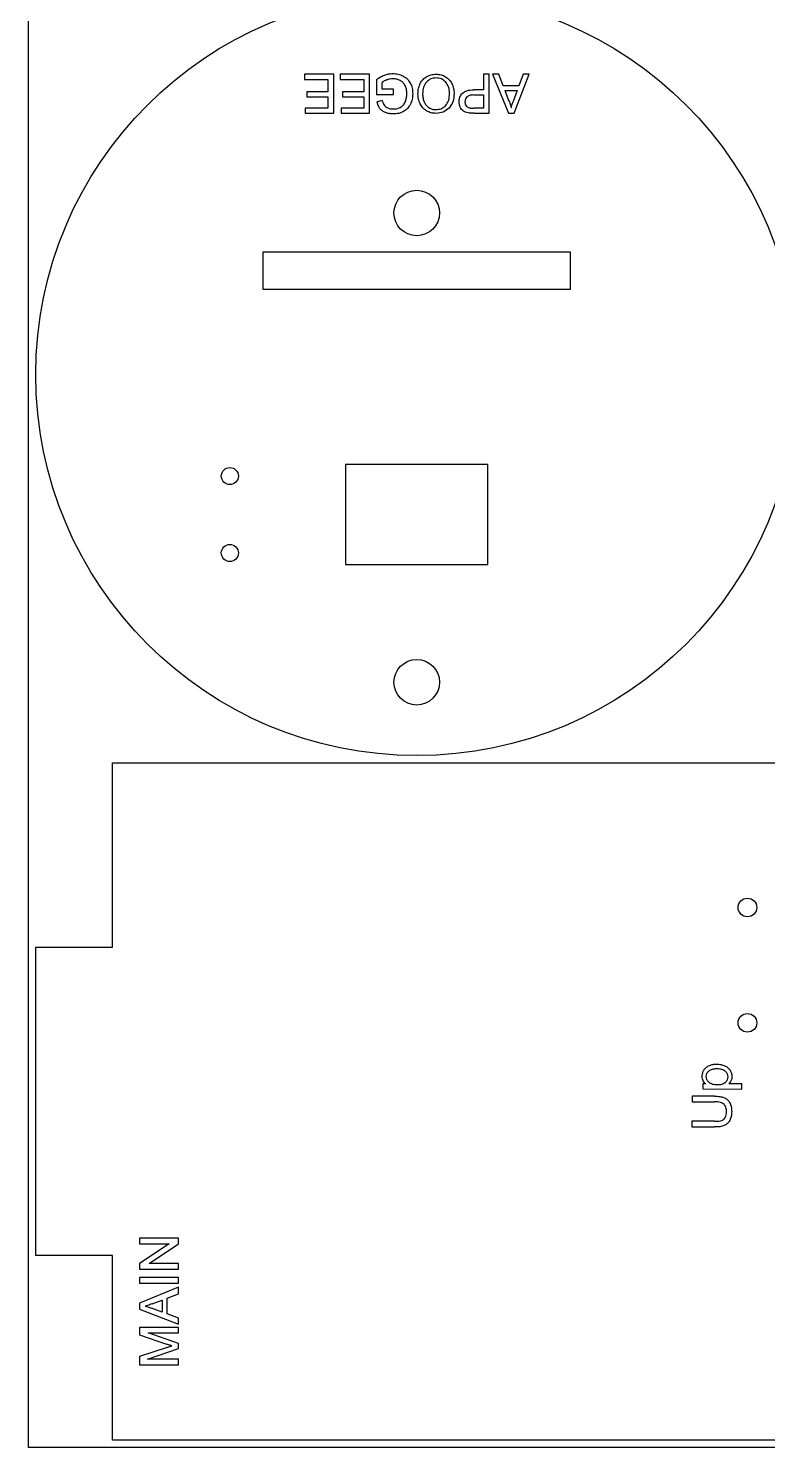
# Model space of a CAD drawing. Header units: millimetres. Extents: x 0 to 600, y -305 to 0.
# Drawn here: x 0 to 96.1, y -305 to -120.5 of the extents above; entities that cross this region are included whole.
import ezdxf

# ---------------------------------------------------------------- set-up
doc = ezdxf.new("R2010")
doc.units = ezdxf.units.MM
for name, color, linetype in [('BOARDS', 7, 'CONTINUOUS'), ('CUTOUTS D 5.0', 5, 'CONTINUOUS'), ('HOLES DIAM 2.3 D 5.0', 5, 'CONTINUOUS'), ('HOLES DIAM 2.5 D 5.0', 5, 'CONTINUOUS'), ('HOLES DIAM 6.0 D 5.0', 5, 'CONTINUOUS'), ('INSETS D 0.1', 3, 'CONTINUOUS'), ('INSETS D 1.0', 3, 'CONTINUOUS'), ('PERIMETER D 5.0', 5, 'CONTINUOUS')]:
    doc.layers.add(name, color=color, linetype=linetype)

msp = doc.modelspace()

# ---------------------------------------------------------------- linework, layer by layer
at = {"layer": 'BOARDS'}
msp.add_lwpolyline([(0, 0), (600, 0), (600, -305), (0, -305)], close=True, dxfattribs=at)
at = {"layer": 'CUTOUTS D 5.0'}
msp.add_lwpolyline([(30.54, -154.46), (30.54, -149.54), (70.46, -149.54), (70.46, -154.46)], close=True, dxfattribs=at)
at = {"layer": 'HOLES DIAM 2.3 D 5.0'}
for centre in [(26.2, -178.7), (26.2, -188.7)]:
    msp.add_circle(centre, 1.11, dxfattribs=at)
at = {"layer": 'HOLES DIAM 2.5 D 5.0'}
for centre in [(93.5, -234.78), (93.5, -249.78)]:
    msp.add_circle(centre, 1.21, dxfattribs=at)
at = {"layer": 'HOLES DIAM 6.0 D 5.0'}
for centre in [(50.5, -144.5), (50.5, -205.5)]:
    msp.add_circle(centre, 2.96, dxfattribs=at)
at = {"layer": 'INSETS D 0.1'}
for p, q in [((45.27, -127.18), (45.27, -129.09)), ((59.9, -126.46), (59.16, -126.46)), ((59.16, -126.46), (59.16, -128.49)), ((59.9, -131.54), (59.9, -126.46)), ((45.27, -129.09), (47.47, -129.09)), ((46, -128.42), (46, -127.55)), ((47.47, -128.42), (46, -128.42)), ((47.47, -129.09), (47.47, -128.42)), ((59.16, -128.49), (57.92, -128.49)), ((61.99, -128.59), (63.57, -128.59)), ((62.49, -129.92), (61.99, -128.59)), ((63.57, -128.59), (63.04, -130.01)), ((46.01, -129.89), (45.34, -130.07)), ((57.91, -129.16), (59.16, -129.16)), ((59.16, -130.87), (57.92, -130.87)), ((59.16, -129.16), (59.16, -130.87)), ((57.97, -131.54), (59.9, -131.54)), ((87.69, -257.72), (87.69, -258.36)), ((88.08, -257.72), (87.69, -257.72)), ((92.78, -257.7), (91.08, -257.69)), ((92.78, -258.39), (92.78, -257.7)), ((86.3, -259.29), (86.3, -260.03)), ((89.23, -259.31), (86.3, -259.29)), ((86.3, -260.03), (89.22, -260.05)), ((87.69, -258.36), (92.78, -258.39)), ((86.28, -262.56), (86.27, -263.3)), ((86.27, -263.3), (89.2, -263.32)), ((89.2, -262.58), (86.28, -262.56)), ((16.08, -286.32), (17.41, -285.82)), ((17.41, -285.82), (17.41, -287.39)), ((17.41, -287.39), (15.99, -286.87)), ((19.54, -289.37), (14.46, -289.37)), ((14.46, -289.37), (14.46, -290.33)), ((19.54, -290.09), (19.54, -289.37)), ((14.46, -290.33), (17.97, -291.54)), ((19.54, -291.48), (15.56, -290.09)), ((15.56, -290.09), (19.54, -290.09)), ((19.54, -292.13), (19.54, -291.48)), ((18.03, -291.97), (14.46, -293.16)), ((14.46, -293.16), (14.46, -294.23)), ((15.49, -293.51), (19.54, -292.13)), ((14.46, -294.23), (19.54, -294.23)), ((19.54, -293.51), (15.49, -293.51)), ((19.54, -294.23), (19.54, -293.51))]:
    msp.add_line(p, q, dxfattribs=at)
for points in [[(38.96, -129.42), (38.96, -130.87), (36.01, -130.87), (36.01, -131.54), (39.7, -131.54), (39.7, -126.46), (35.89, -126.46), (35.89, -127.13), (38.96, -127.13), (38.96, -128.75), (36.19, -128.75), (36.19, -129.42)], [(40.85, -129.42), (43.62, -129.42), (43.62, -130.87), (40.67, -130.87), (40.67, -131.54), (44.36, -131.54), (44.36, -126.46), (40.55, -126.46), (40.55, -127.13), (43.62, -127.13), (43.62, -128.75), (40.85, -128.75)], [(65.13, -126.46), (64.34, -126.46), (63.79, -127.97), (61.75, -127.97), (61.17, -126.46), (60.33, -126.46), (62.41, -131.54), (63.18, -131.54)], [(14.46, -277.77), (14.46, -278.49), (18.29, -278.49), (14.46, -281.05), (14.46, -281.79), (19.54, -281.79), (19.54, -281.08), (15.7, -281.08), (19.54, -278.51), (19.54, -277.77)], [(14.46, -282.87), (14.46, -283.62), (19.54, -283.62), (19.54, -282.87)], [(14.46, -287), (19.54, -288.95), (19.54, -288.16), (18.03, -287.62), (18.03, -285.58), (19.54, -285), (19.54, -284.16), (14.46, -286.24)]]:
    msp.add_lwpolyline(points, close=True, dxfattribs=at)
for points, knots in [([(45.27, -127.18), (45.28, -127.17), (45.28, -127.17), (45.29, -127.16), (45.45, -127.04), (45.61, -126.92), (45.79, -126.82), (45.95, -126.72), (46.13, -126.65), (46.3, -126.57), (46.3, -126.57), (46.3, -126.57), (46.3, -126.57)], [-0.0020201, -0.0020201, -0.0020201, -0.0020201, 0, 0, 0, 0.0601207, 0.0601207, 0.0601207, 0.1167365, 0.1167365, 0.1167365, 0.1169186, 0.1169186, 0.1169186, 0.1169186]), ([(46.59, -127.21), (46.47, -127.27), (46.35, -127.32), (46.24, -127.38), (46.16, -127.43), (46.08, -127.49), (46, -127.55)], [0.00011855, 0.00011855, 0.00011855, 0.00011855, 0.03983706, 0.03983706, 0.03983706, 0.06963787, 0.06963787, 0.06963787, 0.06963787]), ([(46.3, -126.57), (46.3, -126.57), (46.3, -126.57), (46.3, -126.57), (46.48, -126.52), (46.65, -126.46), (46.83, -126.42), (47.02, -126.39), (47.2, -126.38), (47.38, -126.37), (47.38, -126.37), (47.38, -126.37), (47.38, -126.37)], [-0.0001819, -0.0001819, -0.0001819, -0.0001819, 0, 0, 0, 0.0545445, 0.0545445, 0.0545445, 0.1086552, 0.1086552, 0.1086552, 0.1088492, 0.1088492, 0.1088492, 0.1088492]), ([(47.42, -127.05), (47.28, -127.06), (47.14, -127.07), (47, -127.09), (46.87, -127.12), (46.73, -127.17), (46.59, -127.21)], [0.00021172, 0.00021172, 0.00021172, 0.00021172, 0.04266336, 0.04266336, 0.04266336, 0.08580149, 0.08580149, 0.08580149, 0.08580149]), ([(47.38, -126.37), (47.38, -126.37), (47.38, -126.37), (47.38, -126.37), (47.62, -126.39), (47.86, -126.4), (48.09, -126.45), (48.32, -126.51), (48.53, -126.6), (48.74, -126.69), (48.74, -126.69), (48.74, -126.69), (48.74, -126.69)], [-0.0001932, -0.0001932, -0.0001932, -0.0001932, 0, 0, 0, 0.0707428, 0.0707428, 0.0707428, 0.1385696, 0.1385696, 0.1385696, 0.1388498, 0.1388498, 0.1388498, 0.1388498]), ([(48.33, -127.27), (48.19, -127.2), (48.04, -127.14), (47.89, -127.11), (47.74, -127.07), (47.58, -127.06), (47.42, -127.05)], [0.000276, 0.000276, 0.000276, 0.000276, 0.0482253, 0.0482253, 0.0482253, 0.09641275, 0.09641275, 0.09641275, 0.09641275]), ([(48.99, -127.92), (48.9, -127.78), (48.82, -127.64), (48.71, -127.53), (48.61, -127.43), (48.47, -127.35), (48.33, -127.27)], [0.00032206, 0.00032206, 0.00032206, 0.00032206, 0.04834602, 0.04834602, 0.04834602, 0.09566457, 0.09566457, 0.09566457, 0.09566457]), ([(48.74, -126.69), (48.74, -126.69), (48.74, -126.7), (48.74, -126.7), (48.93, -126.81), (49.12, -126.93), (49.28, -127.09), (49.43, -127.24), (49.55, -127.43), (49.66, -127.62), (49.66, -127.62), (49.66, -127.62), (49.66, -127.62)], [-0.0002785, -0.0002785, -0.0002785, -0.0002785, 0, 0, 0, 0.0654128, 0.0654128, 0.0654128, 0.1303869, 0.1303869, 0.1303869, 0.1306729, 0.1306729, 0.1306729, 0.1306729]), ([(50.96, -127.65), (51.08, -127.46), (51.19, -127.28), (51.33, -127.13), (51.47, -126.99), (51.64, -126.87), (51.82, -126.76)], [0.0002718, 0.0002718, 0.0002718, 0.0002718, 0.0644741, 0.0644741, 0.0644741, 0.1269937, 0.1269937, 0.1269937, 0.1269937]), ([(53.02, -126.94), (53.01, -126.94), (53.01, -126.94), (53.01, -126.94), (52.77, -126.96), (52.53, -126.98), (52.32, -127.08), (52.11, -127.17), (51.93, -127.32), (51.76, -127.48), (51.76, -127.48), (51.76, -127.48), (51.76, -127.48)], [-0.0003486, -0.0003486, -0.0003486, -0.0003486, 0, 0, 0, 0.0693396, 0.0693396, 0.0693396, 0.136885, 0.136885, 0.136885, 0.1373731, 0.1373731, 0.1373731, 0.1373731]), ([(51.82, -126.76), (52.01, -126.67), (52.2, -126.58), (52.39, -126.53), (52.59, -126.48), (52.8, -126.47), (53.01, -126.46)], [0.0002829, 0.0002829, 0.0002829, 0.0002829, 0.0629069, 0.0629069, 0.0629069, 0.1260709, 0.1260709, 0.1260709, 0.1260709]), ([(53.01, -126.46), (53.24, -126.47), (53.46, -126.48), (53.67, -126.54), (53.87, -126.59), (54.06, -126.69), (54.25, -126.79)], [0.0002332, 0.0002332, 0.0002332, 0.0002332, 0.0673902, 0.0673902, 0.0673902, 0.1317214, 0.1317214, 0.1317214, 0.1317214]), ([(54.26, -127.47), (54.26, -127.47), (54.26, -127.47), (54.26, -127.47), (54.09, -127.32), (53.91, -127.16), (53.7, -127.07), (53.49, -126.98), (53.25, -126.96), (53.02, -126.94), (53.02, -126.94), (53.02, -126.94), (53.02, -126.94)], [-0.0004584, -0.0004584, -0.0004584, -0.0004584, 0, 0, 0, 0.0672528, 0.0672528, 0.0672528, 0.1356472, 0.1356472, 0.1356472, 0.1359961, 0.1359961, 0.1359961, 0.1359961]), ([(54.25, -126.79), (54.43, -126.91), (54.6, -127.04), (54.73, -127.19), (54.87, -127.34), (54.97, -127.52), (55.08, -127.7)], [0.0002917, 0.0002917, 0.0002917, 0.0002917, 0.0633532, 0.0633532, 0.0633532, 0.12665, 0.12665, 0.12665, 0.12665]), ([(49.21, -129.02), (49.21, -128.81), (49.2, -128.61), (49.16, -128.41), (49.12, -128.25), (49.05, -128.08), (48.99, -127.92)], [0.0001461, 0.0001461, 0.0001461, 0.0001461, 0.0616608, 0.0616608, 0.0616608, 0.1146849, 0.1146849, 0.1146849, 0.1146849]), ([(49.02, -130.01), (49.08, -129.85), (49.13, -129.69), (49.17, -129.53), (49.2, -129.37), (49.21, -129.19), (49.21, -129.02)], [0.0002105, 0.0002105, 0.0002105, 0.0002105, 0.0504234, 0.0504234, 0.0504234, 0.1027625, 0.1027625, 0.1027625, 0.1027625]), ([(49.66, -127.62), (49.67, -127.62), (49.67, -127.63), (49.67, -127.63), (49.76, -127.83), (49.85, -128.04), (49.9, -128.27), (49.95, -128.5), (49.96, -128.74), (49.98, -128.97), (49.98, -128.97), (49.98, -128.98), (49.98, -128.98)], [-0.0002878, -0.0002878, -0.0002878, -0.0002878, 0, 0, 0, 0.0672458, 0.0672458, 0.0672458, 0.1378381, 0.1378381, 0.1378381, 0.1380382, 0.1380382, 0.1380382, 0.1380382]), ([(49.98, -128.98), (49.98, -128.98), (49.98, -128.98), (49.98, -128.98), (49.96, -129.22), (49.95, -129.46), (49.9, -129.69), (49.85, -129.92), (49.76, -130.14), (49.67, -130.35), (49.67, -130.35), (49.67, -130.36), (49.67, -130.36)], [-0.0002003, -0.0002003, -0.0002003, -0.0002003, 0, 0, 0, 0.0709691, 0.0709691, 0.0709691, 0.1405413, 0.1405413, 0.1405413, 0.1407897, 0.1407897, 0.1407897, 0.1407897]), ([(50.66, -128.99), (50.67, -128.75), (50.68, -128.51), (50.74, -128.28), (50.79, -128.07), (50.88, -127.86), (50.96, -127.65)], [0.0001788, 0.0001788, 0.0001788, 0.0001788, 0.0724573, 0.0724573, 0.0724573, 0.1402314, 0.1402314, 0.1402314, 0.1402314]), ([(50.95, -130.32), (50.86, -130.11), (50.78, -129.91), (50.73, -129.69), (50.68, -129.47), (50.67, -129.23), (50.66, -128.99)], [0.0002744, 0.0002744, 0.0002744, 0.0002744, 0.0668201, 0.0668201, 0.0668201, 0.1380834, 0.1380834, 0.1380834, 0.1380834]), ([(51.76, -127.48), (51.75, -127.48), (51.75, -127.48), (51.75, -127.48), (51.61, -127.69), (51.47, -127.9), (51.39, -128.13), (51.29, -128.4), (51.28, -128.7), (51.26, -128.99), (51.26, -129), (51.26, -129), (51.26, -129)], [-0.000492, -0.000492, -0.000492, -0.000492, 0, 0, 0, 0.0731116, 0.0731116, 0.0731116, 0.1594803, 0.1594803, 0.1594803, 0.1596329, 0.1596329, 0.1596329, 0.1596329]), ([(51.26, -129), (51.26, -129), (51.26, -129), (51.26, -129), (51.27, -129.19), (51.28, -129.39), (51.32, -129.58), (51.35, -129.75), (51.41, -129.91), (51.47, -130.08), (51.47, -130.08), (51.47, -130.08), (51.47, -130.08)], [-0.0001551, -0.0001551, -0.0001551, -0.0001551, 0, 0, 0, 0.0574032, 0.0574032, 0.0574032, 0.1091817, 0.1091817, 0.1091817, 0.1094522, 0.1094522, 0.1094522, 0.1094522]), ([(54.24, -130.56), (54.25, -130.56), (54.25, -130.56), (54.25, -130.56), (54.39, -130.35), (54.54, -130.14), (54.63, -129.91), (54.75, -129.6), (54.75, -129.26), (54.76, -128.93), (54.76, -128.93), (54.76, -128.92), (54.76, -128.92)], [-0.0005655, -0.0005655, -0.0005655, -0.0005655, 0, 0, 0, 0.0747842, 0.0747842, 0.0747842, 0.1723437, 0.1723437, 0.1723437, 0.1724886, 0.1724886, 0.1724886, 0.1724886]), ([(54.76, -128.92), (54.76, -128.92), (54.76, -128.92), (54.76, -128.92), (54.75, -128.64), (54.73, -128.36), (54.64, -128.1), (54.55, -127.88), (54.41, -127.68), (54.27, -127.48), (54.27, -127.48), (54.27, -127.47), (54.26, -127.47)], [-0.0001454, -0.0001454, -0.0001454, -0.0001454, 0, 0, 0, 0.0816981, 0.0816981, 0.0816981, 0.1532791, 0.1532791, 0.1532791, 0.1537404, 0.1537404, 0.1537404, 0.1537404]), ([(55.36, -128.94), (55.34, -129.32), (55.32, -129.7), (55.2, -130.03), (55.09, -130.32), (54.9, -130.59), (54.7, -130.86)], [0.0002083, 0.0002083, 0.0002083, 0.0002083, 0.1122251, 0.1122251, 0.1122251, 0.209515, 0.209515, 0.209515, 0.209515]), ([(55.08, -127.7), (55.16, -127.9), (55.25, -128.1), (55.29, -128.3), (55.34, -128.51), (55.35, -128.72), (55.36, -128.94)], [0.0002482, 0.0002482, 0.0002482, 0.0002482, 0.0643998, 0.0643998, 0.0643998, 0.1287068, 0.1287068, 0.1287068, 0.1287068]), ([(56, -130.05), (56, -130.05), (56, -130.05), (56, -130.05), (56.02, -129.85), (56.03, -129.64), (56.11, -129.45), (56.18, -129.27), (56.3, -129.11), (56.42, -128.95), (56.42, -128.95), (56.42, -128.95), (56.42, -128.94)], [-0.0002491, -0.0002491, -0.0002491, -0.0002491, 0, 0, 0, 0.0597442, 0.0597442, 0.0597442, 0.1174894, 0.1174894, 0.1174894, 0.118123, 0.118123, 0.118123, 0.118123]), ([(56.42, -128.94), (56.42, -128.94), (56.42, -128.94), (56.43, -128.94), (56.61, -128.81), (56.8, -128.68), (57.01, -128.61), (57.29, -128.5), (57.61, -128.5), (57.92, -128.49), (57.92, -128.49), (57.92, -128.49), (57.92, -128.49)], [-0.0006346, -0.0006346, -0.0006346, -0.0006346, 0, 0, 0, 0.0658901, 0.0658901, 0.0658901, 0.156267, 0.156267, 0.156267, 0.1562901, 0.1562901, 0.1562901, 0.1562901]), ([(45.73, -130.95), (45.73, -130.94), (45.73, -130.94), (45.73, -130.94), (45.65, -130.83), (45.57, -130.71), (45.51, -130.58), (45.44, -130.43), (45.39, -130.27), (45.35, -130.11), (45.34, -130.1), (45.34, -130.09), (45.34, -130.07)], [-0.00032364, -0.00032364, -0.00032364, -0.00032364, 0, 0, 0, 0.04227555, 0.04227555, 0.04227555, 0.09067969, 0.09067969, 0.09067969, 0.0947524, 0.0947524, 0.0947524, 0.0947524]), ([(46.44, -131.45), (46.44, -131.45), (46.44, -131.45), (46.43, -131.45), (46.3, -131.38), (46.16, -131.32), (46.04, -131.23), (45.92, -131.15), (45.83, -131.05), (45.73, -130.95), (45.73, -130.95), (45.73, -130.95), (45.73, -130.95)], [-0.00020876, -0.00020876, -0.00020876, -0.00020876, 0, 0, 0, 0.04438621, 0.04438621, 0.04438621, 0.08510128, 0.08510128, 0.08510128, 0.08542369, 0.08542369, 0.08542369, 0.08542369]), ([(46.01, -129.89), (46.01, -129.9), (46.02, -129.91), (46.02, -129.93), (46.06, -130.04), (46.09, -130.16), (46.15, -130.26), (46.19, -130.35), (46.24, -130.43), (46.29, -130.51)], [-0.00387747, -0.00387747, -0.00387747, -0.00387747, 0, 0, 0, 0.03636613, 0.03636613, 0.03636613, 0.06615479, 0.06615479, 0.06615479, 0.06615479]), ([(46.29, -130.51), (46.36, -130.58), (46.42, -130.65), (46.49, -130.7), (46.57, -130.76), (46.66, -130.81), (46.76, -130.85)], [0.00033352, 0.00033352, 0.00033352, 0.00033352, 0.02825046, 0.02825046, 0.02825046, 0.05948176, 0.05948176, 0.05948176, 0.05948176]), ([(46.76, -130.85), (46.86, -130.89), (46.97, -130.93), (47.08, -130.95), (47.19, -130.97), (47.31, -130.97), (47.43, -130.98)], [0.00020322, 0.00020322, 0.00020322, 0.00020322, 0.03419116, 0.03419116, 0.03419116, 0.07035376, 0.07035376, 0.07035376, 0.07035376]), ([(47.43, -130.98), (47.57, -130.97), (47.71, -130.97), (47.84, -130.94), (47.96, -130.92), (48.08, -130.88), (48.2, -130.84)], [0.00013898, 0.00013898, 0.00013898, 0.00013898, 0.04243275, 0.04243275, 0.04243275, 0.07982045, 0.07982045, 0.07982045, 0.07982045]), ([(48.2, -130.84), (48.3, -130.8), (48.4, -130.75), (48.49, -130.69), (48.57, -130.63), (48.64, -130.56), (48.72, -130.49)], [0.00021955, 0.00021955, 0.00021955, 0.00021955, 0.0338932, 0.0338932, 0.0338932, 0.0647418, 0.0647418, 0.0647418, 0.0647418]), ([(48.72, -130.49), (48.78, -130.41), (48.84, -130.34), (48.89, -130.26), (48.94, -130.18), (48.98, -130.1), (49.02, -130.01)], [0.00022245, 0.00022245, 0.00022245, 0.00022245, 0.02971631, 0.02971631, 0.02971631, 0.05866236, 0.05866236, 0.05866236, 0.05866236]), ([(49.67, -130.36), (49.67, -130.36), (49.67, -130.36), (49.67, -130.36), (49.55, -130.55), (49.44, -130.75), (49.29, -130.92), (49.14, -131.07), (48.96, -131.19), (48.77, -131.31), (48.77, -131.31), (48.77, -131.31), (48.77, -131.31)], [-0.0002464, -0.0002464, -0.0002464, -0.0002464, 0, 0, 0, 0.0665127, 0.0665127, 0.0665127, 0.1303041, 0.1303041, 0.1303041, 0.1306277, 0.1306277, 0.1306277, 0.1306277]), ([(51.78, -131.22), (51.61, -131.1), (51.44, -130.98), (51.3, -130.83), (51.16, -130.69), (51.06, -130.5), (50.95, -130.32)], [0.0002905, 0.0002905, 0.0002905, 0.0002905, 0.0629936, 0.0629936, 0.0629936, 0.1263732, 0.1263732, 0.1263732, 0.1263732]), ([(51.47, -130.08), (51.47, -130.08), (51.47, -130.08), (51.47, -130.08), (51.55, -130.22), (51.63, -130.37), (51.73, -130.49), (51.84, -130.61), (51.96, -130.71), (52.09, -130.8), (52.09, -130.8), (52.09, -130.8), (52.09, -130.8)], [-0.00026862, -0.00026862, -0.00026862, -0.00026862, 0, 0, 0, 0.04773981, 0.04773981, 0.04773981, 0.09392662, 0.09392662, 0.09392662, 0.09423228, 0.09423228, 0.09423228, 0.09423228]), ([(52.09, -130.8), (52.09, -130.8), (52.09, -130.8), (52.09, -130.8), (52.23, -130.88), (52.37, -130.95), (52.52, -131), (52.68, -131.04), (52.84, -131.05), (53, -131.06), (53, -131.06), (53, -131.06), (53.01, -131.06)], [-0.00030592, -0.00030592, -0.00030592, -0.00030592, 0, 0, 0, 0.04616594, 0.04616594, 0.04616594, 0.09360596, 0.09360596, 0.09360596, 0.09390635, 0.09390635, 0.09390635, 0.09390635]), ([(53.01, -131.06), (53.01, -131.06), (53.01, -131.06), (53.01, -131.06), (53.23, -131.04), (53.46, -131.02), (53.67, -130.94), (53.88, -130.85), (54.06, -130.71), (54.24, -130.57), (54.24, -130.57), (54.24, -130.57), (54.24, -130.56)], [-0.0002972, -0.0002972, -0.0002972, -0.0002972, 0, 0, 0, 0.0664607, 0.0664607, 0.0664607, 0.132763, 0.132763, 0.132763, 0.1333269, 0.1333269, 0.1333269, 0.1333269]), ([(54.7, -130.86), (54.46, -131.06), (54.22, -131.26), (53.95, -131.38), (53.67, -131.49), (53.34, -131.52), (53.01, -131.55)], [0.0004845, 0.0004845, 0.0004845, 0.0004845, 0.0930215, 0.0930215, 0.0930215, 0.1903635, 0.1903635, 0.1903635, 0.1903635]), ([(56.16, -130.75), (56.16, -130.75), (56.16, -130.75), (56.16, -130.75), (56.11, -130.64), (56.07, -130.54), (56.04, -130.42), (56.02, -130.3), (56.01, -130.18), (56, -130.06), (56, -130.05), (56, -130.05), (56, -130.05)], [-0.00022295, -0.00022295, -0.00022295, -0.00022295, 0, 0, 0, 0.03450337, 0.03450337, 0.03450337, 0.07034596, 0.07034596, 0.07034596, 0.07059869, 0.07059869, 0.07059869, 0.07059869]), ([(56.57, -131.25), (56.57, -131.25), (56.57, -131.25), (56.57, -131.25), (56.49, -131.19), (56.41, -131.12), (56.34, -131.04), (56.27, -130.95), (56.21, -130.85), (56.16, -130.76), (56.16, -130.75), (56.16, -130.75), (56.16, -130.75)], [-0.00030751, -0.00030751, -0.00030751, -0.00030751, 0, 0, 0, 0.03053412, 0.03053412, 0.03053412, 0.06325837, 0.06325837, 0.06325837, 0.06348071, 0.06348071, 0.06348071, 0.06348071]), ([(57.02, -129.39), (56.94, -129.48), (56.87, -129.57), (56.83, -129.66), (56.78, -129.77), (56.78, -129.9), (56.77, -130.03)], [0.00065503, 0.00065503, 0.00065503, 0.00065503, 0.03512896, 0.03512896, 0.03512896, 0.07393184, 0.07393184, 0.07393184, 0.07393184]), ([(56.77, -130.03), (56.77, -130.13), (56.78, -130.23), (56.8, -130.31), (56.83, -130.39), (56.87, -130.47), (56.92, -130.55)], [0.00024116, 0.00024116, 0.00024116, 0.00024116, 0.02938704, 0.02938704, 0.02938704, 0.05636763, 0.05636763, 0.05636763, 0.05636763]), ([(56.92, -130.55), (56.97, -130.61), (57.03, -130.68), (57.09, -130.72), (57.15, -130.77), (57.23, -130.8), (57.31, -130.83)], [0.00034197, 0.00034197, 0.00034197, 0.00034197, 0.02610682, 0.02610682, 0.02610682, 0.05156405, 0.05156405, 0.05156405, 0.05156405]), ([(57.91, -129.16), (57.72, -129.17), (57.53, -129.17), (57.37, -129.22), (57.25, -129.26), (57.14, -129.33), (57.02, -129.39)], [0, 0, 0, 0, 0.05515001, 0.05515001, 0.05515001, 0.09490788, 0.09490788, 0.09490788, 0.09490788]), ([(57.31, -130.83), (57.39, -130.84), (57.47, -130.85), (57.54, -130.86), (57.67, -130.87), (57.79, -130.87), (57.92, -130.87), (57.92, -130.87), (57.92, -130.87), (57.92, -130.87)], [0.0003925, 0.0003925, 0.0003925, 0.0003925, 0.02402058, 0.02402058, 0.02402058, 0.06198013, 0.06198013, 0.06198013, 0.0619887, 0.0619887, 0.0619887, 0.0619887]), ([(62.49, -129.92), (62.49, -129.92), (62.49, -129.92), (62.49, -129.92), (62.56, -130.11), (62.63, -130.31), (62.7, -130.5), (62.73, -130.6), (62.77, -130.71), (62.8, -130.82)], [-0.00000382, -0.00000382, -0.00000382, -0.00000382, 0, 0, 0, 0.06111924, 0.06111924, 0.06111924, 0.09431712, 0.09431712, 0.09431712, 0.09431712]), ([(62.8, -130.82), (62.83, -130.71), (62.85, -130.59), (62.88, -130.48), (62.93, -130.32), (62.98, -130.16), (63.04, -130.01), (63.04, -130.01), (63.04, -130.01), (63.04, -130.01)], [0.0152699, 0.0152699, 0.0152699, 0.0152699, 0.04928265, 0.04928265, 0.04928265, 0.09930154, 0.09930154, 0.09930154, 0.09935214, 0.09935214, 0.09935214, 0.09935214]), ([(47.43, -131.63), (47.43, -131.63), (47.43, -131.63), (47.43, -131.63), (47.26, -131.62), (47.08, -131.61), (46.91, -131.58), (46.75, -131.55), (46.59, -131.5), (46.44, -131.45), (46.44, -131.45), (46.44, -131.45), (46.44, -131.45)], [-0.0001637, -0.0001637, -0.0001637, -0.0001637, 0, 0, 0, 0.051815, 0.051815, 0.051815, 0.1000752, 0.1000752, 0.1000752, 0.1002851, 0.1002851, 0.1002851, 0.1002851]), ([(48.77, -131.31), (48.77, -131.31), (48.77, -131.31), (48.77, -131.32), (48.57, -131.4), (48.36, -131.5), (48.15, -131.55), (47.91, -131.6), (47.67, -131.61), (47.43, -131.63), (47.43, -131.63), (47.43, -131.63), (47.43, -131.63)], [-0.0003257, -0.0003257, -0.0003257, -0.0003257, 0, 0, 0, 0.0658058, 0.0658058, 0.0658058, 0.1365676, 0.1365676, 0.1365676, 0.1367307, 0.1367307, 0.1367307, 0.1367307]), ([(53.01, -131.55), (52.79, -131.54), (52.57, -131.52), (52.36, -131.47), (52.16, -131.41), (51.97, -131.32), (51.78, -131.22)], [0.000273, 0.000273, 0.000273, 0.000273, 0.066343, 0.066343, 0.066343, 0.1300608, 0.1300608, 0.1300608, 0.1300608]), ([(57.21, -131.49), (57.21, -131.49), (57.21, -131.49), (57.21, -131.49), (57.09, -131.47), (56.97, -131.44), (56.86, -131.4), (56.76, -131.36), (56.67, -131.31), (56.58, -131.25), (56.58, -131.25), (56.57, -131.25), (56.57, -131.25)], [-0.00014352, -0.00014352, -0.00014352, -0.00014352, 0, 0, 0, 0.03500373, 0.03500373, 0.03500373, 0.06640886, 0.06640886, 0.06640886, 0.06671724, 0.06671724, 0.06671724, 0.06671724]), ([(57.97, -131.54), (57.97, -131.54), (57.97, -131.54), (57.97, -131.54), (57.83, -131.54), (57.68, -131.54), (57.53, -131.53), (57.42, -131.52), (57.32, -131.51), (57.21, -131.49), (57.21, -131.49), (57.21, -131.49), (57.21, -131.49)], [-0.00000629, -0.00000629, -0.00000629, -0.00000629, 0, 0, 0, 0.04392822, 0.04392822, 0.04392822, 0.07627234, 0.07627234, 0.07627234, 0.07641689, 0.07641689, 0.07641689, 0.07641689]), ([(87.62, -256.7), (87.62, -256.7), (87.62, -256.7), (87.62, -256.7), (87.63, -256.55), (87.64, -256.4), (87.68, -256.26), (87.72, -256.12), (87.8, -255.99), (87.87, -255.87), (87.87, -255.87), (87.87, -255.87), (87.87, -255.87)], [-0.00019898, -0.00019898, -0.00019898, -0.00019898, 0, 0, 0, 0.04406235, 0.04406235, 0.04406235, 0.08625001, 0.08625001, 0.08625001, 0.0865811, 0.0865811, 0.0865811, 0.0865811]), ([(87.87, -255.87), (87.87, -255.87), (87.87, -255.86), (87.87, -255.86), (87.96, -255.75), (88.05, -255.64), (88.17, -255.55), (88.29, -255.45), (88.42, -255.39), (88.56, -255.32), (88.56, -255.32), (88.56, -255.32), (88.56, -255.32)], [-0.00033124, -0.00033124, -0.00033124, -0.00033124, 0, 0, 0, 0.04238766, 0.04238766, 0.04238766, 0.08701411, 0.08701411, 0.08701411, 0.08724441, 0.08724441, 0.08724441, 0.08724441]), ([(88.46, -256.06), (88.46, -256.06), (88.46, -256.06), (88.46, -256.06), (88.36, -256.16), (88.25, -256.26), (88.19, -256.38), (88.13, -256.5), (88.11, -256.63), (88.1, -256.76), (88.1, -256.76), (88.1, -256.77), (88.1, -256.77)], [-0.0004638, -0.0004638, -0.0004638, -0.0004638, 0, 0, 0, 0.04054679, 0.04054679, 0.04054679, 0.07833351, 0.07833351, 0.07833351, 0.07886069, 0.07886069, 0.07886069, 0.07886069]), ([(89.53, -255.77), (89.53, -255.77), (89.52, -255.77), (89.52, -255.77), (89.32, -255.78), (89.11, -255.78), (88.91, -255.84), (88.75, -255.89), (88.61, -255.97), (88.47, -256.05), (88.46, -256.06), (88.46, -256.06), (88.46, -256.06)], [-0.0000921, -0.0000921, -0.0000921, -0.0000921, 0, 0, 0, 0.0609561, 0.0609561, 0.0609561, 0.1090983, 0.1090983, 0.1090983, 0.1095703, 0.1095703, 0.1095703, 0.1095703]), ([(88.56, -255.32), (88.56, -255.32), (88.56, -255.32), (88.57, -255.32), (88.72, -255.27), (88.87, -255.22), (89.03, -255.19), (89.19, -255.16), (89.36, -255.15), (89.53, -255.14), (89.53, -255.14), (89.53, -255.14), (89.53, -255.14)], [-0.00023217, -0.00023217, -0.00023217, -0.00023217, 0, 0, 0, 0.04754841, 0.04754841, 0.04754841, 0.09750599, 0.09750599, 0.09750599, 0.09766785, 0.09766785, 0.09766785, 0.09766785]), ([(89.53, -255.14), (89.53, -255.14), (89.53, -255.14), (89.54, -255.14), (89.71, -255.15), (89.89, -255.16), (90.07, -255.2), (90.23, -255.23), (90.39, -255.29), (90.55, -255.35), (90.55, -255.35), (90.55, -255.35), (90.55, -255.35)], [-0.0001617, -0.0001617, -0.0001617, -0.0001617, 0, 0, 0, 0.0530573, 0.0530573, 0.0530573, 0.1026489, 0.1026489, 0.1026489, 0.1028999, 0.1028999, 0.1028999, 0.1028999]), ([(90.62, -256.08), (90.62, -256.08), (90.62, -256.08), (90.62, -256.08), (90.47, -255.99), (90.33, -255.9), (90.17, -255.85), (89.96, -255.78), (89.74, -255.78), (89.53, -255.77), (89.53, -255.77), (89.53, -255.77), (89.53, -255.77)], [-0.0004967, -0.0004967, -0.0004967, -0.0004967, 0, 0, 0, 0.0492479, 0.0492479, 0.0492479, 0.112807, 0.112807, 0.112807, 0.112899, 0.112899, 0.112899, 0.112899]), ([(90.55, -255.35), (90.55, -255.35), (90.55, -255.36), (90.55, -255.36), (90.69, -255.43), (90.83, -255.5), (90.95, -255.61), (91.06, -255.71), (91.15, -255.83), (91.24, -255.95), (91.24, -255.95), (91.24, -255.95), (91.24, -255.95)], [-0.00024913, -0.00024913, -0.00024913, -0.00024913, 0, 0, 0, 0.04630271, 0.04630271, 0.04630271, 0.09055646, 0.09055646, 0.09055646, 0.09084044, 0.09084044, 0.09084044, 0.09084044]), ([(90.98, -256.82), (90.98, -256.81), (90.98, -256.81), (90.98, -256.81), (90.96, -256.68), (90.95, -256.54), (90.89, -256.42), (90.83, -256.29), (90.72, -256.18), (90.62, -256.08), (90.62, -256.08), (90.62, -256.08), (90.62, -256.08)], [-0.00046698, -0.00046698, -0.00046698, -0.00046698, 0, 0, 0, 0.03895947, 0.03895947, 0.03895947, 0.08024731, 0.08024731, 0.08024731, 0.08073585, 0.08073585, 0.08073585, 0.08073585]), ([(91.24, -255.95), (91.25, -255.96), (91.25, -255.96), (91.25, -255.96), (91.31, -256.08), (91.38, -256.21), (91.42, -256.36), (91.46, -256.49), (91.47, -256.64), (91.48, -256.77), (91.48, -256.78), (91.48, -256.78), (91.48, -256.78)], [-0.00028426, -0.00028426, -0.00028426, -0.00028426, 0, 0, 0, 0.04286926, 0.04286926, 0.04286926, 0.08426594, 0.08426594, 0.08426594, 0.08451449, 0.08451449, 0.08451449, 0.08451449]), ([(87.75, -257.33), (87.75, -257.33), (87.75, -257.33), (87.75, -257.33), (87.71, -257.24), (87.67, -257.14), (87.65, -257.04), (87.62, -256.93), (87.62, -256.82), (87.62, -256.71), (87.62, -256.71), (87.62, -256.71), (87.62, -256.7)], [-0.00032206, -0.00032206, -0.00032206, -0.00032206, 0, 0, 0, 0.02942497, 0.02942497, 0.02942497, 0.0624336, 0.0624336, 0.0624336, 0.06263331, 0.06263331, 0.06263331, 0.06263331]), ([(88.08, -257.72), (88.03, -257.67), (87.98, -257.63), (87.93, -257.57), (87.86, -257.5), (87.81, -257.41), (87.76, -257.33), (87.76, -257.33), (87.75, -257.33), (87.75, -257.33)], [0.01155477, 0.01155477, 0.01155477, 0.01155477, 0.03206061, 0.03206061, 0.03206061, 0.06131759, 0.06131759, 0.06131759, 0.06164032, 0.06164032, 0.06164032, 0.06164032]), ([(88.1, -256.77), (88.1, -256.77), (88.1, -256.77), (88.1, -256.77), (88.11, -256.9), (88.13, -257.04), (88.19, -257.16), (88.25, -257.29), (88.36, -257.39), (88.47, -257.49), (88.47, -257.49), (88.47, -257.5), (88.47, -257.5)], [-0.00052762, -0.00052762, -0.00052762, -0.00052762, 0, 0, 0, 0.03808231, 0.03808231, 0.03808231, 0.08061177, 0.08061177, 0.08061177, 0.0810313, 0.0810313, 0.0810313, 0.0810313]), ([(88.47, -257.5), (88.47, -257.5), (88.48, -257.5), (88.48, -257.5), (88.62, -257.59), (88.77, -257.68), (88.93, -257.73), (89.13, -257.8), (89.35, -257.81), (89.56, -257.81), (89.56, -257.81), (89.56, -257.81), (89.56, -257.81)], [-0.000427, -0.000427, -0.000427, -0.000427, 0, 0, 0, 0.0503536, 0.0503536, 0.0503536, 0.1124188, 0.1124188, 0.1124188, 0.112523, 0.112523, 0.112523, 0.112523]), ([(89.56, -257.81), (89.56, -257.81), (89.56, -257.81), (89.56, -257.81), (89.77, -257.81), (89.98, -257.81), (90.18, -257.75), (90.34, -257.7), (90.48, -257.61), (90.62, -257.53), (90.62, -257.53), (90.62, -257.53), (90.62, -257.53)], [-0.0001041, -0.0001041, -0.0001041, -0.0001041, 0, 0, 0, 0.0612052, 0.0612052, 0.0612052, 0.108756, 0.108756, 0.108756, 0.1092572, 0.1092572, 0.1092572, 0.1092572]), ([(90.62, -257.53), (90.62, -257.53), (90.62, -257.53), (90.63, -257.53), (90.72, -257.43), (90.83, -257.33), (90.89, -257.2), (90.94, -257.08), (90.96, -256.95), (90.98, -256.82), (90.98, -256.82), (90.98, -256.82), (90.98, -256.82)], [-0.00049321, -0.00049321, -0.00049321, -0.00049321, 0, 0, 0, 0.04009539, 0.04009539, 0.04009539, 0.0782821, 0.0782821, 0.0782821, 0.07874907, 0.07874907, 0.07874907, 0.07874907]), ([(91.34, -257.35), (91.34, -257.35), (91.34, -257.35), (91.34, -257.35), (91.3, -257.42), (91.25, -257.5), (91.19, -257.57), (91.16, -257.61), (91.12, -257.65), (91.08, -257.69)], [-0.00022927, -0.00022927, -0.00022927, -0.00022927, 0, 0, 0, 0.02661667, 0.02661667, 0.02661667, 0.04167447, 0.04167447, 0.04167447, 0.04167447]), ([(91.48, -256.78), (91.48, -256.78), (91.48, -256.78), (91.48, -256.78), (91.48, -256.88), (91.47, -256.98), (91.45, -257.08), (91.42, -257.17), (91.38, -257.26), (91.34, -257.34), (91.34, -257.34), (91.34, -257.35), (91.34, -257.35)], [-0.00024914, -0.00024914, -0.00024914, -0.00024914, 0, 0, 0, 0.02929801, 0.02929801, 0.02929801, 0.05702148, 0.05702148, 0.05702148, 0.05725023, 0.05725023, 0.05725023, 0.05725023]), ([(90.46, -260.36), (90.31, -260.27), (90.16, -260.19), (90, -260.13), (89.76, -260.06), (89.49, -260.05), (89.22, -260.05), (89.22, -260.05), (89.22, -260.05), (89.22, -260.05)], [0.0008736, 0.0008736, 0.0008736, 0.0008736, 0.0536579, 0.0536579, 0.0536579, 0.1329097, 0.1329097, 0.1329097, 0.1329141, 0.1329141, 0.1329141, 0.1329141]), ([(89.23, -259.31), (89.23, -259.31), (89.23, -259.31), (89.23, -259.31), (89.46, -259.31), (89.69, -259.32), (89.91, -259.36), (90.09, -259.39), (90.26, -259.44), (90.44, -259.49), (90.44, -259.49), (90.44, -259.49), (90.44, -259.49)], [-0.0000279, -0.0000279, -0.0000279, -0.0000279, 0, 0, 0, 0.0677503, 0.0677503, 0.0677503, 0.1213947, 0.1213947, 0.1213947, 0.1217571, 0.1217571, 0.1217571, 0.1217571]), ([(90.44, -259.49), (90.44, -259.49), (90.44, -259.49), (90.44, -259.49), (90.59, -259.56), (90.73, -259.64), (90.85, -259.74), (90.98, -259.85), (91.08, -259.99), (91.18, -260.13), (91.18, -260.13), (91.18, -260.13), (91.18, -260.13)], [-0.00035807, -0.00035807, -0.00035807, -0.00035807, 0, 0, 0, 0.04677931, 0.04677931, 0.04677931, 0.09614335, 0.09614335, 0.09614335, 0.09649079, 0.09649079, 0.09649079, 0.09649079]), ([(91.18, -260.13), (91.18, -260.13), (91.18, -260.13), (91.18, -260.13), (91.26, -260.3), (91.34, -260.47), (91.39, -260.66), (91.44, -260.87), (91.45, -261.1), (91.45, -261.32), (91.45, -261.32), (91.45, -261.32), (91.45, -261.32)], [-0.0003497, -0.0003497, -0.0003497, -0.0003497, 0, 0, 0, 0.0555207, 0.0555207, 0.0555207, 0.1212455, 0.1212455, 0.1212455, 0.1213675, 0.1213675, 0.1213675, 0.1213675]), ([(90.77, -261.37), (90.77, -261.16), (90.77, -260.95), (90.7, -260.76), (90.65, -260.62), (90.56, -260.49), (90.46, -260.36)], [0.0001201, 0.0001201, 0.0001201, 0.0001201, 0.0630449, 0.0630449, 0.0630449, 0.1105499, 0.1105499, 0.1105499, 0.1105499]), ([(90.61, -262.07), (90.66, -261.97), (90.7, -261.86), (90.73, -261.76), (90.76, -261.64), (90.77, -261.51), (90.77, -261.37)], [0.00033775, 0.00033775, 0.00033775, 0.00033775, 0.03509911, 0.03509911, 0.03509911, 0.07454827, 0.07454827, 0.07454827, 0.07454827]), ([(91.45, -261.32), (91.45, -261.32), (91.45, -261.32), (91.45, -261.32), (91.44, -261.54), (91.44, -261.76), (91.39, -261.97), (91.34, -262.15), (91.27, -262.32), (91.2, -262.48), (91.2, -262.49), (91.2, -262.49), (91.2, -262.49)], [-0.0001224, -0.0001224, -0.0001224, -0.0001224, 0, 0, 0, 0.0641505, 0.0641505, 0.0641505, 0.1183579, 0.1183579, 0.1183579, 0.1187136, 0.1187136, 0.1187136, 0.1187136]), ([(89.2, -262.58), (89.39, -262.58), (89.58, -262.58), (89.76, -262.55), (89.89, -262.54), (90.02, -262.5), (90.15, -262.47)], [0, 0, 0, 0, 0.05665497, 0.05665497, 0.05665497, 0.09672566, 0.09672566, 0.09672566, 0.09672566]), ([(90.47, -263.14), (90.47, -263.14), (90.47, -263.14), (90.47, -263.14), (90.29, -263.19), (90.11, -263.25), (89.92, -263.28), (89.68, -263.32), (89.44, -263.32), (89.2, -263.32), (89.2, -263.32), (89.2, -263.32), (89.2, -263.32)], [-0.0003614, -0.0003614, -0.0003614, -0.0003614, 0, 0, 0, 0.0561304, 0.0561304, 0.0561304, 0.1273599, 0.1273599, 0.1273599, 0.1273887, 0.1273887, 0.1273887, 0.1273887]), ([(90.15, -262.47), (90.25, -262.42), (90.34, -262.38), (90.41, -262.31), (90.49, -262.25), (90.55, -262.16), (90.61, -262.07)], [0.00039107, 0.00039107, 0.00039107, 0.00039107, 0.03190015, 0.03190015, 0.03190015, 0.06385767, 0.06385767, 0.06385767, 0.06385767]), ([(91.2, -262.49), (91.2, -262.49), (91.2, -262.49), (91.2, -262.49), (91.11, -262.63), (91.01, -262.77), (90.89, -262.88), (90.77, -262.99), (90.62, -263.06), (90.47, -263.14), (90.47, -263.14), (90.47, -263.14), (90.47, -263.14)], [-0.00035211, -0.00035211, -0.00035211, -0.00035211, 0, 0, 0, 0.04841105, 0.04841105, 0.04841105, 0.09623246, 0.09623246, 0.09623246, 0.09658903, 0.09658903, 0.09658903, 0.09658903]), ([(16.08, -286.32), (16.08, -286.32), (16.08, -286.32), (16.08, -286.32), (15.89, -286.39), (15.69, -286.46), (15.5, -286.53), (15.4, -286.56), (15.29, -286.6), (15.18, -286.63)], [-0.00000382, -0.00000382, -0.00000382, -0.00000382, 0, 0, 0, 0.06111926, 0.06111926, 0.06111926, 0.09431713, 0.09431713, 0.09431713, 0.09431713]), ([(15.18, -286.63), (15.29, -286.65), (15.41, -286.68), (15.52, -286.71), (15.68, -286.76), (15.84, -286.81), (15.99, -286.87), (15.99, -286.87), (15.99, -286.87), (15.99, -286.87)], [0.0152699, 0.0152699, 0.0152699, 0.0152699, 0.04928265, 0.04928265, 0.04928265, 0.09930154, 0.09930154, 0.09930154, 0.09935214, 0.09935214, 0.09935214, 0.09935214]), ([(18.65, -291.77), (18.57, -291.74), (18.5, -291.72), (18.43, -291.7), (18.28, -291.65), (18.12, -291.59), (17.97, -291.54), (17.97, -291.54), (17.97, -291.54), (17.97, -291.54)], [0.0127462, 0.0127462, 0.0127462, 0.0127462, 0.03540429, 0.03540429, 0.03540429, 0.08445129, 0.08445129, 0.08445129, 0.0844559, 0.0844559, 0.0844559, 0.0844559]), ([(18.03, -291.97), (18.03, -291.97), (18.03, -291.97), (18.03, -291.97), (18.17, -291.92), (18.32, -291.87), (18.46, -291.83), (18.52, -291.81), (18.58, -291.79), (18.65, -291.77)], [-0.00000632, -0.00000632, -0.00000632, -0.00000632, 0, 0, 0, 0.04548812, 0.04548812, 0.04548812, 0.06502128, 0.06502128, 0.06502128, 0.06502128])]:
    msp.add_open_spline(points, degree=3, knots=knots, dxfattribs=at)
at = {"layer": 'INSETS D 1.0'}
msp.add_lwpolyline([(41.24, -190.21), (59.76, -190.21), (59.76, -177.19), (41.24, -177.19)], close=True, dxfattribs=at)
at = {"layer": 'PERIMETER D 5.0'}
msp.add_lwpolyline([(204.04, -304.04), (10.96, -304.04), (10.96, -280.04), (0.96, -280.04), (0.96, -239.96), (10.96, -239.96), (10.96, -215.96), (204.04, -215.96), (204.04, -239.96), (214.04, -239.96), (214.04, -280.04), (204.04, -280.04)], close=True, dxfattribs=at)
msp.add_circle((50.5, -165.5), 49.54, dxfattribs=at)

doc.saveas('drawing.dxf')
